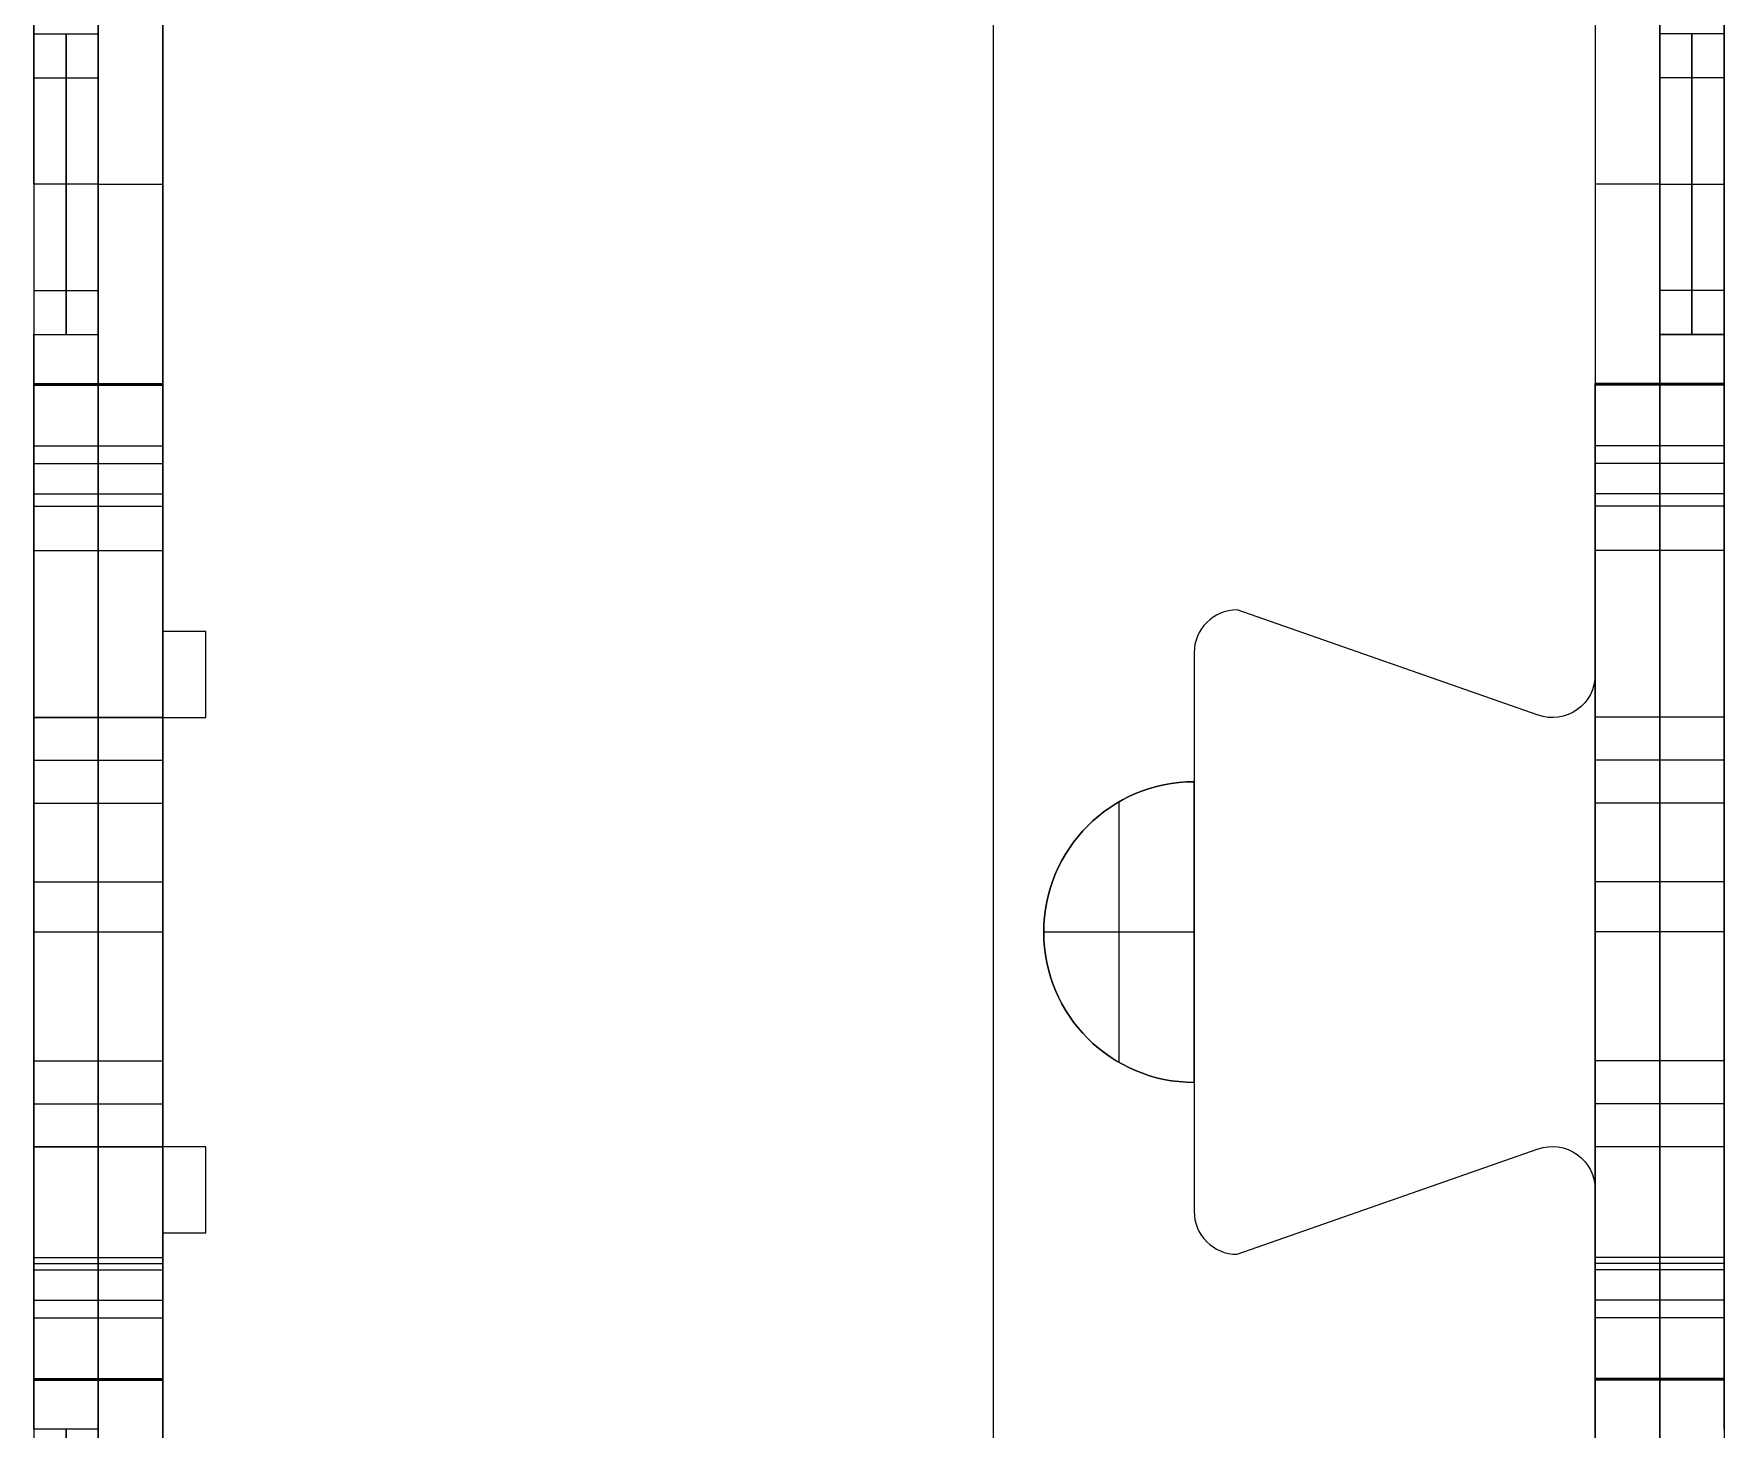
# Model space of a CAD drawing. Extents: x 584 to 852, y -43768 to -40231.
# Drawn here: x 584.5 to 820.5, y -40973.4 to -40778.5 of the extents above; entities that cross this region are included whole.
import ezdxf

# ---------------------------------------------------------------- set-up
doc = ezdxf.new("R2010")
doc.units = 0
doc.layers.add('ENDS', color=40, linetype='CONTINUOUS')

# ---------------------------------------------------------------- blocks, each defined once
blk = doc.blocks.new('SKYLARK200_END-XXS-1')
at = {"layer": 'ENDS'}
for p, q in [((-134, 2668.02, 264), (-134, 3518.01, 264)), ((-134, 2668.02, 282), (-134, 3518.01, 282)), ((-268, 3512.03, 141), (-268, 2745.01, 141)), ((-250, 3512.03, 141), (-250, 2724.03, 141)), ((-50, 3250.03, 141), (-50, 2668.03, 141)), ((-32, 3250.03, 141), (-32, 2668.03, 141)), ((-50, 3036.51, 282), (-50, 2899.52, 282)), ((-50, 3036.51, 264), (-50, 2899.52, 264)), ((-50, 3036.51, 273), (-50, 2899.52, 273)), ((-250, 2905.55, 282), (-250, 3030.45, 282)), ((-250, 2905.55, 264), (-250, 3030.45, 264)), ((-250, 2905.55, 273), (-250, 3030.45, 273)), ((-268, 3007.03, 56), (-268, 2989.03, 56)), ((-268, 2989.03, 226), (-268, 3007.03, 226)), ((-259, 2929.03, 226), (-259, 3007.03, 226)), ((-259, 3007.03, 56), (-259, 2929.03, 56)), ((-250, 2929.03, 226), (-250, 3007.03, 226)), ((-250, 3007.03, 56), (-250, 2929.03, 56)), ((-50, 3007.03, 226), (-50, 2929.03, 226)), ((-50, 3007.03, 56), (-50, 2929.03, 56)), ((-41, 3007.03, 226), (-41, 2989.03, 226)), ((-41, 2989.03, 56), (-41, 3007.03, 56)), ((-32, 3007.03, 56), (-32, 2989.03, 56)), ((-32, 2989.03, 226), (-32, 3007.03, 226)), ((-268, 2989.03, 226), (-259, 2989.03, 226)), ((-268, 2989.03, 56), (-259, 2989.03, 56)), ((-259, 2989.03, 226), (-259, 2947.03, 226)), ((-259, 2947.03, 56), (-259, 2989.03, 56)), ((-32, 2989.03, 226), (-41, 2989.03, 226)), ((-32, 2989.03, 56), (-41, 2989.03, 56)), ((-41, 2989.03, 226), (-41, 2947.03, 226)), ((-41, 2989.03, 56), (-41, 2947.03, 56)), ((-259, 2986.21, 215.5), (-259, 2949.84, 215.5)), ((-259, 2986.21, 66.5), (-259, 2949.84, 66.5)), ((-41, 2949.84, 215.5), (-41, 2986.21, 215.5)), ((-41, 2986.21, 66.5), (-41, 2949.84, 66.5)), ((-268, 2982.88, 211.15), (-259, 2982.88, 211.15)), ((-268, 2982.88, 70.85), (-259, 2982.88, 70.85)), ((-32, 2982.88, 211.15), (-41, 2982.88, 211.15)), ((-32, 2982.88, 70.85), (-41, 2982.88, 70.85)), ((-50, 2977.93, 226), (-50, 2977.93, 56)), ((-259, 2968.03, 205), (-268, 2968.03, 205)), ((-259, 2968.03, 77), (-268, 2968.03, 77)), ((-259, 2968.03, 226), (-259, 2968.03, 205)), ((-259, 2968.03, 226), (-250, 2968.03, 226)), ((-259, 2968.03, 56), (-259, 2968.03, 77)), ((-259, 2968.03, 56), (-250, 2968.03, 56)), ((-250, 2968, 282), (-250, 2968, 264)), ((-41, 2968.03, 226), (-50, 2968.03, 226)), ((-41, 2968.03, 56), (-50, 2968.03, 56)), ((-50, 2968.01, 282), (-50, 2968.01, 264)), ((-41, 2968.03, 77), (-32, 2968.03, 77)), ((-41, 2968.03, 205), (-32, 2968.03, 205)), ((-41, 2968.03, 226), (-41, 2968.03, 205)), ((-41, 2968.03, 77), (-41, 2968.03, 56)), ((-32, 2962.03, 205.88), (-32, 2962.03, 76.12)), ((-268, 2953.18, 70.85), (-259, 2953.18, 70.85)), ((-268, 2953.18, 211.15), (-259, 2953.18, 211.15)), ((-32, 2953.18, 211.15), (-41, 2953.18, 211.15)), ((-32, 2953.18, 70.85), (-41, 2953.18, 70.85)), ((-41, 2929.03, 56), (-41, 2949.48, 56)), ((-41, 2949.46, 226), (-41, 2929.03, 226)), ((-268, 2929.03, 226), (-268, 2947.03, 226)), ((-268, 2947.03, 56), (-259, 2947.03, 56)), ((-268, 2947.03, 56), (-268, 2929.03, 56)), ((-268, 2947.03, 226), (-259, 2947.03, 226)), ((-32, 2947.03, 226), (-41, 2947.03, 226)), ((-41, 2947.03, 56), (-32, 2947.03, 56)), ((-32, 2929.03, 56), (-32, 2947.03, 56)), ((-32, 2947.03, 226), (-32, 2929.03, 226)), ((-268, 2893.58, 282), (-268, 2940.18, 282)), ((-268, 2940.18, 282), (-250, 2940.18, 282)), ((-268, 2940.18), (-250, 2940.18)), ((-268, 2940.18), (-268, 2800.98)), ((-268, 2940.11, 281.13), (-250, 2940.11, 281.13)), ((-268, 2940.11, 0.87), (-250, 2940.11, 0.87)), ((-268, 2939.93, 280.28), (-250, 2939.93, 280.28)), ((-268, 2939.93, 280.28), (-268, 2923.03, 232)), ((-268, 2923.03, 50), (-268, 2939.93, 1.72)), ((-268, 2939.93, 1.72), (-250, 2939.93, 1.72)), ((-259, 2893.58, 282), (-259, 2940.18, 282)), ((-259, 2940.18), (-259, 2800.98)), ((-259, 2939.93, 280.28), (-259, 2923.03, 232)), ((-259, 2923.03, 50), (-259, 2939.93, 1.72)), ((-250, 2893.58, 282), (-250, 2940.18, 282)), ((-250, 2940.18), (-250, 2800.98)), ((-250, 2939.93, 280.28), (-250, 2923.03, 232)), ((-250, 2923.03, 50), (-250, 2939.93, 1.72)), ((-32, 2940.18, 282), (-50, 2940.18, 282)), ((-50, 2940.18, 282), (-50, 2893.58, 282)), ((-32, 2940.18, 0), (-50, 2940.18, 0)), ((-50, 2800.98, 0), (-50, 2940.18, 0)), ((-32, 2940.12, 281.13), (-50, 2940.12, 281.13)), ((-32, 2940.12, 0.87), (-50, 2940.12, 0.87)), ((-32, 2939.93, 280.28), (-50, 2939.93, 280.28)), ((-50, 2923.03, 232), (-50, 2939.93, 280.28)), ((-32, 2939.93, 1.72), (-50, 2939.93, 1.72)), ((-50, 2939.93, 1.72), (-50, 2923.03, 50)), ((-41, 2940.18, 282), (-41, 2893.58, 282)), ((-41, 2800.98, 0), (-41, 2940.18, 0)), ((-41, 2923.03, 232), (-41, 2939.93, 280.28)), ((-41, 2939.93, 1.72), (-41, 2923.03, 50)), ((-32, 2940.18, 282), (-32, 2893.58, 282)), ((-32, 2800.98, 0), (-32, 2940.18, 0)), ((-32, 2923.03, 232), (-32, 2939.93, 280.28)), ((-32, 2939.93, 1.72), (-32, 2923.03, 50)), ((-268, 2931.48, 256.14), (-250, 2931.48, 256.14)), ((-268, 2931.48, 25.86), (-250, 2931.48, 25.86)), ((-32, 2931.48, 256.14), (-50, 2931.48, 256.14)), ((-32, 2931.48, 25.86), (-50, 2931.48, 25.86)), ((-268, 2929.03, 226), (-250, 2929.03, 226)), ((-268, 2929.03, 56), (-250, 2929.03, 56)), ((-32, 2929.03, 226), (-50, 2929.03, 226)), ((-32, 2929.03, 56), (-50, 2929.03, 56)), ((-268, 2924.79, 227.76), (-250, 2924.79, 227.76)), ((-268, 2924.79, 54.24), (-250, 2924.79, 54.24)), ((-32, 2924.79, 227.76), (-50, 2924.79, 227.76)), ((-32, 2924.79, 54.24), (-50, 2924.79, 54.24)), ((-268, 2923.03, 232), (-250, 2923.03, 232)), ((-268, 2923.03, 50), (-250, 2923.03, 50)), ((-32, 2923.03, 232), (-50, 2923.03, 232)), ((-32, 2923.03, 50), (-50, 2923.03, 50)), ((-268, 2916.88, 282), (-250, 2916.88, 282)), ((-32, 2916.88, 282), (-50, 2916.88, 282)), ((-57.98, 2893.86, 282), (-100, 2908.56, 282)), ((-100, 2908.56, 282), (-100, 2908.56, 264)), ((-57.98, 2893.86, 264), (-100, 2908.56, 264)), ((-57.98, 2893.86, 273), (-100, 2908.56, 273)), ((-244, 2905.55, 282), (-250, 2905.55, 282)), ((-250, 2905.55, 282), (-250, 2905.55, 264)), ((-244, 2905.55, 264), (-250, 2905.55, 264)), ((-244, 2905.55, 273), (-250, 2905.55, 273)), ((-247, 2905.55, 282), (-247, 2905.55, 264)), ((-244, 2893.55, 282), (-244, 2905.55, 282)), ((-244, 2905.55, 282), (-244, 2905.55, 264)), ((-244, 2893.55, 264), (-244, 2905.55, 264)), ((-244, 2893.55, 273), (-244, 2905.55, 273)), ((-104.24, 2906.81, 282), (-104.24, 2906.81, 264)), ((-106, 2902.56, 282), (-106, 2902.56, 264)), ((-106, 2902.56, 282), (-106, 2884.56, 282)), ((-106, 2902.56, 264), (-106, 2824.56, 264)), ((-106, 2902.56, 273), (-106, 2884.56, 273)), ((-78.99, 2901.21, 282), (-78.99, 2901.21, 264)), ((-244, 2899.55, 282), (-244, 2899.55, 264)), ((-50, 2899.52, 282), (-50, 2899.52, 264)), ((-268, 2881.58, 258), (-268, 2893.58, 258)), ((-268, 2893.58, 258), (-250, 2893.58, 258)), ((-268, 2893.58, 258), (-268, 2893.58, 282)), ((-268, 2893.58, 282), (-250, 2893.58, 282)), ((-268, 2893.58, 270), (-250, 2893.58, 270)), ((-268, 2833.55, 282), (-268, 2893.55, 282)), ((-268, 2893.55, 282), (-268, 2893.55, 264)), ((-268, 2833.55, 264), (-268, 2893.55, 264)), ((-268, 2893.55, 282), (-244, 2893.55, 282)), ((-268, 2893.55, 264), (-244, 2893.55, 264)), ((-268, 2833.55, 273), (-268, 2893.55, 273)), ((-268, 2893.55, 273), (-244, 2893.55, 273)), ((-259, 2881.58, 258), (-259, 2893.58, 258)), ((-259, 2893.58, 258), (-259, 2893.58, 282)), ((-256, 2893.55, 282), (-256, 2893.55, 264)), ((-250, 2881.58, 258), (-250, 2893.58, 258)), ((-250, 2893.58, 258), (-250, 2893.58, 282)), ((-244, 2893.55, 282), (-244, 2893.55, 264)), ((-57.98, 2893.86, 282), (-57.98, 2893.86, 264)), ((-52.53, 2894.63, 282), (-52.53, 2894.63, 264)), ((-32, 2893.58, 282), (-50, 2893.58, 282)), ((-32, 2893.58, 258), (-50, 2893.58, 258)), ((-50, 2893.58, 282), (-50, 2893.58, 258)), ((-50, 2893.58, 258), (-50, 2881.58, 258)), ((-32, 2893.58, 270), (-50, 2893.58, 270)), ((-41, 2893.58, 282), (-41, 2893.58, 258)), ((-41, 2893.58, 258), (-41, 2881.58, 258)), ((-32, 2893.58, 282), (-32, 2893.58, 258)), ((-32, 2893.58, 258), (-32, 2881.58, 258)), ((-268, 2887.58, 258), (-250, 2887.58, 258)), ((-32, 2887.58, 258), (-50, 2887.58, 258)), ((-106, 2884.56, 282), (-106, 2884.56, 273)), ((-106, 2842.56, 273), (-106, 2884.56, 273)), ((-268, 2845.58, 264), (-268, 2881.58, 264)), ((-268, 2881.58, 264), (-250, 2881.58, 264)), ((-268, 2881.58, 264), (-268, 2881.58, 258)), ((-268, 2881.58, 258), (-250, 2881.58, 258)), ((-268, 2881.58, 261), (-250, 2881.58, 261)), ((-259, 2845.58, 264), (-259, 2881.58, 264)), ((-259, 2881.58, 264), (-259, 2881.58, 258)), ((-250, 2845.58, 264), (-250, 2881.58, 264)), ((-250, 2881.58, 264), (-250, 2881.58, 258)), ((-116.5, 2881.75, 273), (-116.5, 2845.38, 273)), ((-32, 2881.58, 258), (-50, 2881.58, 258)), ((-32, 2881.58, 264), (-50, 2881.58, 264)), ((-50, 2881.58, 258), (-50, 2881.58, 264)), ((-50, 2881.58, 264), (-50, 2845.58, 264)), ((-32, 2881.58, 261), (-50, 2881.58, 261)), ((-41, 2881.58, 258), (-41, 2881.58, 264)), ((-41, 2881.58, 264), (-41, 2845.58, 264)), ((-32, 2881.58, 258), (-32, 2881.58, 264)), ((-32, 2881.58, 264), (-32, 2845.58, 264)), ((-268, 2870.58), (-250, 2870.58)), ((-32, 2870.58, 0), (-50, 2870.58, 0)), ((-268, 2863.58, 264), (-250, 2863.58, 264)), ((-268, 2863.55, 282), (-268, 2863.55, 264)), ((-127, 2863.56, 282), (-127, 2863.56, 273)), ((-106, 2863.56, 273), (-127, 2863.56, 273)), ((-106, 2863.56, 273), (-106, 2863.56, 264)), ((-32, 2863.58, 264), (-50, 2863.58, 264)), ((-268, 2833.58, 258), (-268, 2845.58, 258)), ((-268, 2845.58, 258), (-250, 2845.58, 258)), ((-268, 2845.58, 258), (-268, 2845.58, 264)), ((-268, 2845.58, 264), (-250, 2845.58, 264)), ((-268, 2845.58, 261), (-250, 2845.58, 261)), ((-259, 2833.58, 258), (-259, 2845.58, 258)), ((-259, 2845.58, 258), (-259, 2845.58, 264)), ((-250, 2833.58, 258), (-250, 2845.58, 258)), ((-250, 2845.58, 258), (-250, 2845.58, 264)), ((-32, 2845.58, 264), (-50, 2845.58, 264)), ((-32, 2845.58, 258), (-50, 2845.58, 258)), ((-50, 2845.58, 264), (-50, 2845.58, 258)), ((-50, 2845.58, 258), (-50, 2833.58, 258)), ((-32, 2845.58, 261), (-50, 2845.58, 261)), ((-41, 2845.58, 264), (-41, 2845.58, 258)), ((-41, 2845.58, 258), (-41, 2833.58, 258)), ((-32, 2845.58, 264), (-32, 2845.58, 258)), ((-32, 2845.58, 258), (-32, 2833.58, 258)), ((-106, 2842.56, 273), (-106, 2842.56, 282)), ((-106, 2842.56, 282), (-106, 2824.56, 282)), ((-106, 2842.56, 273), (-106, 2824.56, 273)), ((-268, 2839.58, 258), (-250, 2839.58, 258)), ((-32, 2839.58, 258), (-50, 2839.58, 258)), ((-268, 2800.98, 282), (-268, 2833.58, 282)), ((-268, 2833.58, 282), (-250, 2833.58, 282)), ((-268, 2833.58, 282), (-268, 2833.58, 258)), ((-268, 2833.58, 258), (-250, 2833.58, 258)), ((-268, 2833.58, 270), (-250, 2833.58, 270)), ((-244, 2833.55, 282), (-268, 2833.55, 282)), ((-268, 2833.55, 282), (-268, 2833.55, 264)), ((-244, 2833.55, 264), (-268, 2833.55, 264)), ((-244, 2833.55, 273), (-268, 2833.55, 273)), ((-259, 2800.98, 282), (-259, 2833.58, 282)), ((-259, 2833.58, 282), (-259, 2833.58, 258)), ((-256, 2833.55, 282), (-256, 2833.55, 264)), ((-250, 2800.98, 282), (-250, 2833.58, 282)), ((-250, 2833.58, 282), (-250, 2833.58, 258)), ((-244, 2821.55, 282), (-244, 2833.55, 282)), ((-244, 2833.55, 282), (-244, 2833.55, 264)), ((-244, 2821.55, 264), (-244, 2833.55, 264)), ((-244, 2821.55, 273), (-244, 2833.55, 273)), ((-100, 2818.56, 282), (-57.98, 2833.27, 282)), ((-100, 2818.56, 264), (-57.98, 2833.27, 264)), ((-100, 2818.56, 273), (-57.98, 2833.27, 273)), ((-57.98, 2833.27, 282), (-57.98, 2833.27, 264)), ((-52.53, 2832.5, 282), (-52.53, 2832.5, 264)), ((-32, 2833.58, 258), (-50, 2833.58, 258)), ((-32, 2833.58, 282), (-50, 2833.58, 282)), ((-50, 2833.58, 258), (-50, 2833.58, 282)), ((-50, 2833.58, 282), (-50, 2800.98, 282)), ((-32, 2833.58, 270), (-50, 2833.58, 270)), ((-41, 2833.58, 258), (-41, 2833.58, 282)), ((-41, 2833.58, 282), (-41, 2800.98, 282)), ((-32, 2833.58, 258), (-32, 2833.58, 282)), ((-32, 2833.58, 282), (-32, 2800.98, 282)), ((-244, 2827.55, 282), (-244, 2827.55, 264)), ((-50, 2827.61, 282), (-50, 2827.61, 264)), ((-50, 2827.61, 282), (-50, 2686, 282)), ((-50, 2827.61, 264), (-50, 2686, 264)), ((-50, 2827.61, 273), (-50, 2686, 273)), ((-78.99, 2825.92, 282), (-78.99, 2825.92, 264)), ((-106, 2824.56, 282), (-106, 2824.56, 264)), ((-250, 2686, 282), (-250, 2821.55, 282)), ((-250, 2821.55, 282), (-250, 2821.55, 264)), ((-250, 2686, 264), (-250, 2821.55, 264)), ((-250, 2821.55, 282), (-244, 2821.55, 282)), ((-250, 2821.55, 264), (-244, 2821.55, 264)), ((-250, 2686, 273), (-250, 2821.55, 273)), ((-250, 2821.55, 273), (-244, 2821.55, 273)), ((-247, 2821.55, 282), (-247, 2821.55, 264)), ((-244, 2821.55, 282), (-244, 2821.55, 264)), ((-104.24, 2820.32, 282), (-104.24, 2820.32, 264)), ((-268, 2818.13, 232), (-250, 2818.13, 232)), ((-268, 2818.13, 232), (-268, 2801.23, 280.28)), ((-268, 2801.23, 1.72), (-268, 2818.13, 50)), ((-268, 2818.13, 50), (-250, 2818.13, 50)), ((-259, 2818.13, 232), (-259, 2801.23, 280.28)), ((-259, 2801.23, 1.72), (-259, 2818.13, 50)), ((-250, 2818.13, 232), (-250, 2801.23, 280.28)), ((-250, 2801.23, 1.72), (-250, 2818.13, 50)), ((-100, 2818.56, 282), (-100, 2818.56, 264)), ((-32, 2818.13, 232), (-50, 2818.13, 232)), ((-50, 2801.23, 280.28), (-50, 2818.13, 232)), ((-32, 2818.13, 50), (-50, 2818.13, 50)), ((-50, 2818.13, 50), (-50, 2801.23, 1.72)), ((-41, 2801.23, 280.28), (-41, 2818.13, 232)), ((-41, 2818.13, 50), (-41, 2801.23, 1.72)), ((-32, 2801.23, 280.28), (-32, 2818.13, 232)), ((-32, 2818.13, 50), (-32, 2801.23, 1.72)), ((-268, 2817.28, 282), (-250, 2817.28, 282)), ((-268, 2816.37, 227.76), (-250, 2816.37, 227.76)), ((-268, 2816.37, 54.24), (-250, 2816.37, 54.24)), ((-32, 2817.28, 282), (-50, 2817.28, 282)), ((-32, 2816.37, 227.76), (-50, 2816.37, 227.76)), ((-32, 2816.37, 54.24), (-50, 2816.37, 54.24)), ((-268, 2812.13, 226), (-250, 2812.13, 226)), ((-268, 2812.13, 56), (-250, 2812.13, 56)), ((-268, 2812.13, 56), (-268, 2794.13, 56)), ((-268, 2794.13, 226), (-268, 2812.13, 226)), ((-259, 2734.13, 226), (-259, 2812.13, 226)), ((-259, 2812.13, 56), (-259, 2734.13, 56)), ((-250, 2734.13, 226), (-250, 2812.13, 226)), ((-250, 2812.13, 56), (-250, 2734.13, 56)), ((-32, 2812.13, 226), (-50, 2812.13, 226)), ((-50, 2812.13, 226), (-50, 2734.13, 226)), ((-32, 2812.13, 56), (-50, 2812.13, 56)), ((-50, 2734.13, 56), (-50, 2812.13, 56)), ((-41, 2734.13, 56), (-41, 2812.13, 56)), ((-41, 2812.13, 226), (-41, 2734.13, 226)), ((-32, 2812.13, 226), (-32, 2794.13, 226)), ((-32, 2794.13, 56), (-32, 2812.13, 56)), ((-268, 2809.68, 256.14), (-250, 2809.68, 256.14)), ((-268, 2809.68, 25.86), (-250, 2809.68, 25.86)), ((-32, 2809.68, 256.14), (-50, 2809.68, 256.14)), ((-32, 2809.68, 25.86), (-50, 2809.68, 25.86)), ((-268, 2801.23, 280.28), (-250, 2801.23, 280.28)), ((-268, 2801.23, 1.72), (-250, 2801.23, 1.72)), ((-268, 2801.04, 281.13), (-250, 2801.04, 281.13)), ((-268, 2801.04, 0.87), (-250, 2801.04, 0.87)), ((-268, 2800.98, 282), (-250, 2800.98, 282)), ((-268, 2800.98), (-250, 2800.98)), ((-32, 2801.23, 280.28), (-50, 2801.23, 280.28)), ((-32, 2801.23, 1.72), (-50, 2801.23, 1.72)), ((-32, 2801.04, 281.13), (-50, 2801.04, 281.13)), ((-32, 2801.04, 0.87), (-50, 2801.04, 0.87)), ((-32, 2800.98, 282), (-50, 2800.98, 282)), ((-32, 2800.98, 0), (-50, 2800.98, 0)), ((-259, 2794.13, 56), (-268, 2794.13, 56)), ((-259, 2794.13, 226), (-268, 2794.13, 226)), ((-259, 2752.13, 56), (-259, 2794.13, 56)), ((-259, 2794.13, 226), (-259, 2752.13, 226))]:
    blk.add_line(p, q, dxfattribs=at)
at = {"layer": 'ENDS', "extrusion": (1, 0, 0)}
for centre, radius, start, end in [((2968.03, 226, -268), 21, 270, 0), ((2968.03, 226, -259), 21, 270, 0), ((2968.03, 56, -259), 21, 0, 90), ((2968.03, 226, -41), 21, 270, 0), ((2968.03, 56, -41), 21, 0, 90), ((2968.03, 226, -32), 21, 270, 0), ((2968.03, 56, -32), 21, 0, 90), ((2968.03, 56, -268), 21, 90, 180), ((2968.03, 56, -259), 21, 90, 180), ((2968.03, 226, -259), 21, 180, 270), ((2968.03, 226, -36.5), 21, 180, 270), ((2968.03, 56, -36.5), 21, 90, 180), ((2934.18, 282, -50), 6, 343.3771, 0), ((2934.18, 0, -50), 6, 360, 16.6229), ((2934.18, 282, -41), 6, 343.3771, 0), ((2934.18, 0, -41), 6, 360, 16.6229), ((2934.18, 282, -32), 6, 343.3771, 0), ((2934.18, 0, -32), 6, 360, 16.6229), ((2929.03, 232, -268), 6, 180, 270), ((2929.03, 50, -268), 6, 90, 180), ((2929.03, 232, -259), 6, 180, 270), ((2929.03, 50, -259), 6, 90, 180), ((2929.03, 232, -250), 6, 180, 270), ((2929.03, 50, -250), 6, 90, 180), ((2812.13, 232, -268), 6, 270, 360), ((2812.13, 50, -268), 6, 0, 90), ((2812.13, 232, -259), 6, 270, 360), ((2812.13, 50, -259), 6, 0, 90), ((2812.13, 232, -250), 6, 270, 360), ((2812.13, 50, -250), 6, 0, 90), ((2806.98, 282, -50), 6, 180, 196.6229), ((2806.98, 0, -50), 6, 163.3771, 180), ((2806.98, 282, -41), 6, 180, 196.6229), ((2806.98, 0, -41), 6, 163.3771, 180), ((2806.98, 282, -32), 6, 180, 196.6229), ((2806.98, 0, -32), 6, 163.3771, 180), ((2773.13, 56, -268), 21, 0, 180), ((2773.13, 56, -259), 21, 0, 180), ((2773.13, 226, -259), 21, 180, 0)]:
    blk.add_arc(centre, radius, start, end, dxfattribs=at)
at = {"layer": 'ENDS', "extrusion": (-1, 0, 0)}
for centre, radius, start, end in [((-2968.03, 56, 268), 21, 90, 180), ((-2968.03, 226, 263.5), 21, 180, 270), ((-2968.03, 56, 263.5), 21, 90, 180), ((-2968.03, 226, 36.5), 21, 180, 270), ((-2968.03, 56, 36.5), 21, 90, 180), ((-2968.03, 226, 268), 21, 270, 0), ((-2968.03, 56, 263.5), 21, 0, 90), ((-2968.03, 226, 263.5), 21, 270, 0), ((-2968.03, 226, 41), 21, 270, 0), ((-2968.03, 56, 41), 21, 0, 90), ((-2968.03, 226, 32), 21, 270, 360), ((-2968.03, 56, 32), 21, 360, 90), ((-2934.18, 282, 268), 6, 180, 196.6229), ((-2934.18, 0, 268), 6, 163.3771, 180), ((-2934.18, 282, 259), 6, 180, 196.6229), ((-2934.18, 0, 259), 6, 163.3771, 180), ((-2934.18, 282, 250), 6, 180, 196.6229), ((-2934.18, 0, 250), 6, 163.3771, 180), ((-2929.03, 232, 50), 6, 270, 360), ((-2929.03, 50, 50), 6, 0, 90), ((-2929.03, 232, 41), 6, 270, 360), ((-2929.03, 50, 41), 6, 0, 90), ((-2929.03, 232, 32), 6, 270, 360), ((-2929.03, 50, 32), 6, 0, 90), ((-2812.13, 232, 50), 6, 180, 270), ((-2812.13, 50, 50), 6, 90, 180), ((-2812.13, 232, 41), 6, 180, 270), ((-2812.13, 50, 41), 6, 90, 180), ((-2812.13, 232, 32), 6, 180, 270), ((-2812.13, 50, 32), 6, 90, 180), ((-2806.98, 282, 268), 6, 343.3771, 360), ((-2806.98, 0, 268), 6, 0, 16.6229), ((-2806.98, 282, 259), 6, 343.3771, 360), ((-2806.98, 0, 259), 6, 0, 16.6229), ((-2806.98, 282, 250), 6, 343.3771, 360), ((-2806.98, 0, 250), 6, 0, 16.6229), ((-2773.13, 226, 268), 21, 180, 0), ((-2773.13, 56, 263.5), 21, 0, 180), ((-2773.13, 226, 263.5), 21, 180, 0)]:
    blk.add_arc(centre, radius, start, end, dxfattribs=at)
at = {"layer": 'ENDS'}
for centre, radius, start, end in [((-100, 2902.56, 282), 6, 90, 180), ((-100, 2902.56, 264), 6, 90, 180), ((-100, 2902.56, 273), 6, 90, 180), ((-106, 2863.56, 273), 21, 90, 270), ((-100, 2824.56, 282), 6, 180, 270), ((-100, 2824.56, 264), 6, 180, 270), ((-100, 2824.56, 273), 6, 180, 270)]:
    blk.add_arc(centre, radius, start, end, dxfattribs=at)
at = {"layer": 'ENDS', "extrusion": (0, 0, -1)}
for centre, radius, start, end in [((56, 2899.52, -282), 6, 180, 289.29), ((56, 2899.52, -264), 6, 180, 289.29), ((56, 2899.52, -273), 6, 180, 289.29), ((106, 2863.56, -282), 21, 270, 90), ((106, 2863.56, -277.5), 21, 270, 90), ((56, 2827.61, -282), 6, 70.71, 180), ((56, 2827.61, -264), 6, 70.71, 180), ((56, 2827.61, -273), 6, 70.71, 180)]:
    blk.add_arc(centre, radius, start, end, dxfattribs=at)

msp = doc.modelspace()

# ---------------------------------------------------------------- block references
at = {"layer": 'ENDS'}
msp.add_blockref('SKYLARK200_END-XXS-1', (852.49, -43767.53, 18), dxfattribs=at)

doc.saveas('drawing.dxf')
